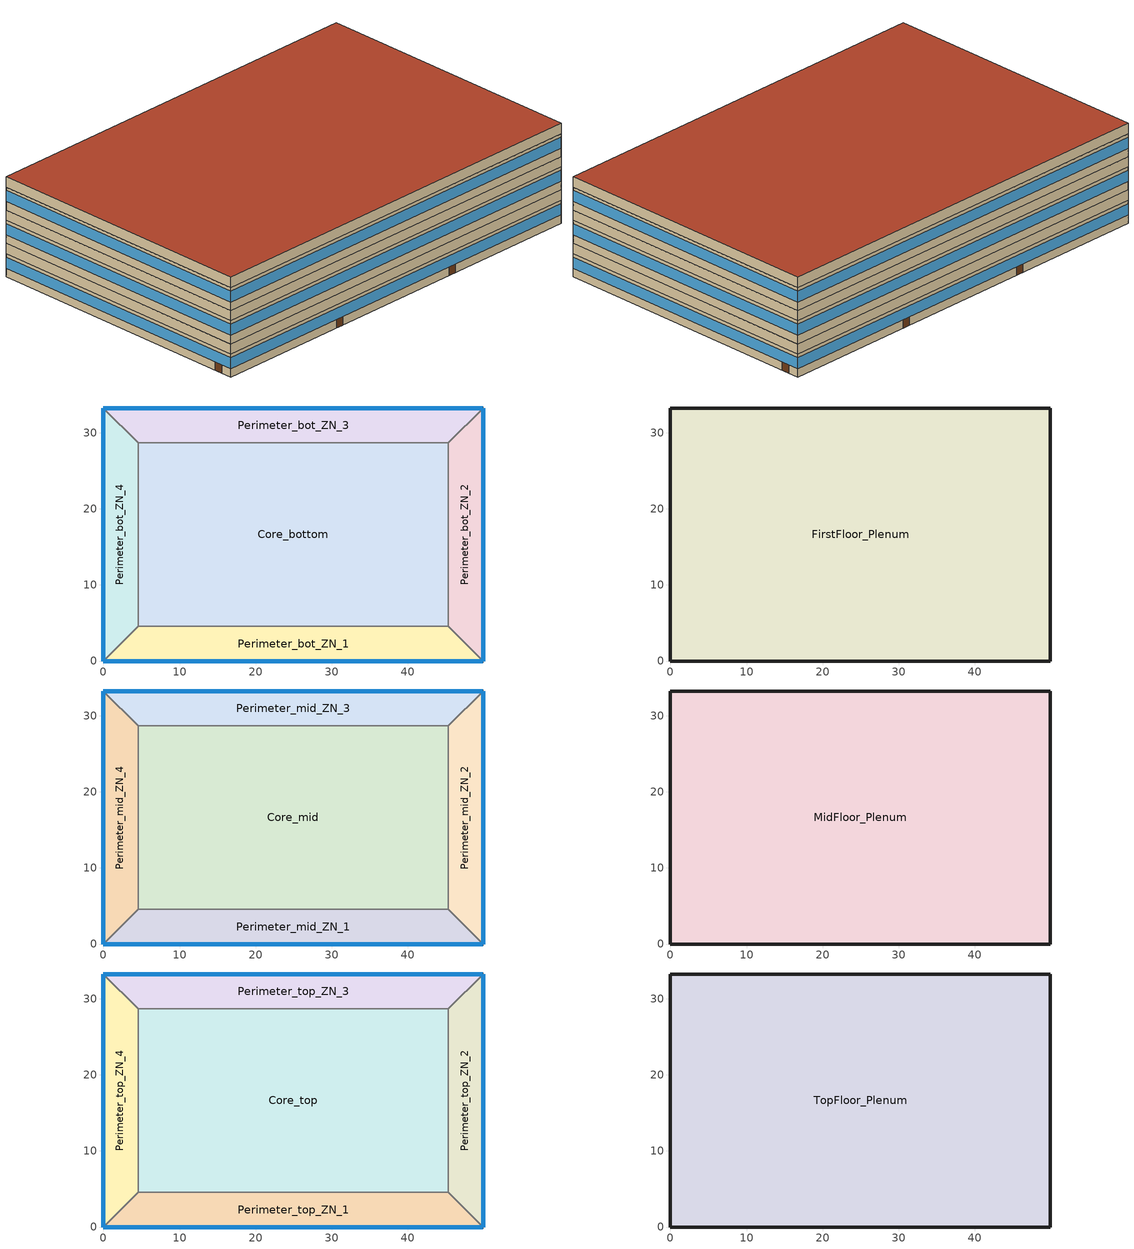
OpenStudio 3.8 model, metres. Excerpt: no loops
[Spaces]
Core_bottom
 floor ground (Foundation F 1.26W/m*K Perim 0.0m Area 983.54m2): 45.34,28.7 45.34,4.57 4.57,4.57 4.57,28.7 z0
 wall to Perimeter_bot_ZN_1: 4.57,4.57 45.34,4.57 z0:2.74
 wall to Perimeter_bot_ZN_2: 45.34,4.57 45.34,28.7 z0:2.74
 wall to Perimeter_bot_ZN_4: 4.57,28.7 4.57,4.57 z0:2.74
 wall to Perimeter_bot_ZN_3: 45.34,28.7 4.57,28.7 z0:2.74
Perimeter_bot_ZN_2
 floor ground (Foundation F 1.26W/m*K Perim 33.27m Area 131.26m2): 49.91,33.27 49.91,0 45.34,4.57 45.34,28.7 z0
 wall outside: 49.91,0 49.91,33.27 z0:2.74
 wall to Perimeter_bot_ZN_1: 45.34,4.57 49.91,0 z0:2.74
 wall to Perimeter_bot_ZN_3: 49.91,33.27 45.34,28.7 z0:2.74
 window: 49.91,0 49.91,33.27 z1.02:2.33
 door: 49.91,30.99 49.91,31.9 z0:2.13
Perimeter_bot_ZN_3
 floor ground (Foundation F 1.26W/m*K Perim 49.91m Area 207.34m2): 49.91,33.27 45.34,28.7 4.57,28.7 0,33.27 z0
 wall outside: 49.91,33.27 0,33.27 z0:2.74
 wall to Perimeter_bot_ZN_4: 0,33.27 4.57,28.7 z0:2.74
 window: 49.91,33.27 0,33.27 z1.02:2.33
 door: 33.94,33.27 33.03,33.27 / 16.84,33.27 15.93,33.27 z0:2.13
Perimeter_bot_ZN_1
 floor ground (Foundation F 1.26W/m*K Perim 49.91m Area 207.34m2): 45.34,4.57 49.91,0 0,0 4.57,4.57 z0
 wall outside: 0,0 49.91,0 z0:2.74
 wall to Perimeter_bot_ZN_4: 4.57,4.57 0,0 z0:2.74
 window: 0,0 49.91,0 z1.02:2.33
 door: 15.98,0 16.9,0 / 33.01,0 33.93,0 z0:2.13
Perimeter_bot_ZN_4
 floor ground (Foundation F 1.26W/m*K Perim 33.27m Area 131.25m2): 0,33.27 4.57,28.7 4.57,4.57 0,0 z0
 wall outside: 0,33.27 0,0 z0:2.74
 window: 0,33.27 0,0 z1.02:2.33
 door: 0,2.28 0,1.37 z0:2.13
FirstFloor_Plenum
 floor to Perimeter_bot_ZN_3: 49.91,33.27 45.34,28.7 4.57,28.7 0,33.27 z2.74
 floor to Perimeter_bot_ZN_1: 45.34,4.57 49.91,0 0,0 4.57,4.57 z2.74
 floor to Core_bottom: 45.34,28.7 45.34,4.57 4.57,4.57 4.57,28.7 z2.74
 floor to Perimeter_bot_ZN_4: 0,33.27 4.57,28.7 4.57,4.57 0,0 z2.74
 floor to Perimeter_bot_ZN_2: 49.91,33.27 49.91,0 45.34,4.57 45.34,28.7 z2.74
 wall outside: 0,33.27 0,0 49.91,0 49.91,33.27 0,33.27 z2.74:3.96
Perimeter_mid_ZN_4
 floor to FirstFloor_Plenum: 0,33.27 4.57,28.7 4.57,4.57 0,0 z3.96
 wall outside: 0,33.27 0,0 z3.96:6.71
 wall to Perimeter_mid_ZN_3: 4.57,28.7 0,33.27 z3.96:6.71
 wall to Core_mid: 4.57,4.57 4.57,28.7 z3.96:6.71
 wall to Perimeter_mid_ZN_1: 0,0 4.57,4.57 z3.96:6.71
 window: 0,33.27 0,0 z4.98:6.29
Perimeter_mid_ZN_1
 floor to FirstFloor_Plenum: 45.34,4.57 49.91,0 0,0 4.57,4.57 z3.96
 wall outside: 0,0 49.91,0 z3.96:6.71
 wall to Core_mid: 45.34,4.57 4.57,4.57 z3.96:6.71
 wall to Perimeter_mid_ZN_2: 49.91,0 45.34,4.57 z3.96:6.71
 window: 0,0 49.91,0 z4.98:6.29
Perimeter_mid_ZN_2
 floor to FirstFloor_Plenum: 49.91,33.27 49.91,0 45.34,4.57 45.34,28.7 z3.96
 wall outside: 49.91,0 49.91,33.27 z3.96:6.71
 wall to Perimeter_mid_ZN_3: 49.91,33.27 45.34,28.7 z3.96:6.71
 wall to Core_mid: 45.34,28.7 45.34,4.57 z3.96:6.71
 window: 49.91,0 49.91,33.27 z4.98:6.29
Core_mid
 floor to FirstFloor_Plenum: 45.34,28.7 45.34,4.57 4.57,4.57 4.57,28.7 z3.96
 wall to Perimeter_mid_ZN_3: 45.34,28.7 4.57,28.7 z3.96:6.71
Perimeter_mid_ZN_3
 floor to FirstFloor_Plenum: 49.91,33.27 45.34,28.7 4.57,28.7 0,33.27 z3.96
 wall outside: 49.91,33.27 0,33.27 z3.96:6.71
 window: 49.91,33.27 0,33.27 z4.98:6.29
MidFloor_Plenum
 floor to Perimeter_mid_ZN_3: 49.91,33.27 45.34,28.7 4.57,28.7 0,33.27 z6.71
 floor to Perimeter_mid_ZN_4: 0,33.27 4.57,28.7 4.57,4.57 0,0 z6.71
 floor to Core_mid: 45.34,28.7 45.34,4.57 4.57,4.57 4.57,28.7 z6.71
 floor to Perimeter_mid_ZN_2: 49.91,33.27 49.91,0 45.34,4.57 45.34,28.7 z6.71
 floor to Perimeter_mid_ZN_1: 45.34,4.57 49.91,0 0,0 4.57,4.57 z6.71
 wall outside: 0,33.27 0,0 49.91,0 49.91,33.27 0,33.27 z6.71:7.92
Perimeter_top_ZN_3
 floor to MidFloor_Plenum: 49.91,33.27 45.34,28.7 4.57,28.7 0,33.27 z7.92
 wall outside: 49.91,33.27 0,33.27 z7.92:10.67
 wall to Perimeter_top_ZN_4: 0,33.27 4.57,28.7 z7.92:10.67
 wall to Core_top: 4.57,28.7 45.34,28.7 z7.92:10.67
 wall to Perimeter_top_ZN_2: 45.34,28.7 49.91,33.27 z7.92:10.67
 window: 49.91,33.27 0,33.27 z8.95:10.25
Perimeter_top_ZN_4
 floor to MidFloor_Plenum: 0,33.27 4.57,28.7 4.57,4.57 0,0 z7.92
 wall outside: 0,33.27 0,0 z7.92:10.67
 wall to Perimeter_top_ZN_1: 0,0 4.57,4.57 z7.92:10.67
 wall to Core_top: 4.57,4.57 4.57,28.7 z7.92:10.67
 window: 0,33.27 0,0 z8.95:10.25
Core_top
 floor to MidFloor_Plenum: 45.34,28.7 45.34,4.57 4.57,4.57 4.57,28.7 z7.92
 wall to Perimeter_top_ZN_1: 4.57,4.57 45.34,4.57 z7.92:10.67
 wall to Perimeter_top_ZN_2: 45.34,4.57 45.34,28.7 z7.92:10.67
Perimeter_top_ZN_2
 floor to MidFloor_Plenum: 49.91,33.27 49.91,0 45.34,4.57 45.34,28.7 z7.92
 wall outside: 49.91,0 49.91,33.27 z7.92:10.67
 wall to Perimeter_top_ZN_1: 45.34,4.57 49.91,0 z7.92:10.67
 window: 49.91,0 49.91,33.27 z8.95:10.25
Perimeter_top_ZN_1
 floor to MidFloor_Plenum: 45.34,4.57 49.91,0 0,0 4.57,4.57 z7.92
 wall outside: 0,0 49.91,0 z7.92:10.67
 window: 0,0 49.91,0 z8.95:10.25
TopFloor_Plenum
 floor to Perimeter_top_ZN_4: 0,33.27 4.57,28.7 4.57,4.57 0,0 z10.67
 floor to Perimeter_top_ZN_2: 49.91,33.27 49.91,0 45.34,4.57 45.34,28.7 z10.67
 floor to Core_top: 45.34,28.7 45.34,4.57 4.57,4.57 4.57,28.7 z10.67
 floor to Perimeter_top_ZN_3: 49.91,33.27 45.34,28.7 4.57,28.7 0,33.27 z10.67
 floor to Perimeter_top_ZN_1: 45.34,4.57 49.91,0 0,0 4.57,4.57 z10.67
 wall outside: 0,33.27 0,0 49.91,0 49.91,33.27 0,33.27 z10.67:11.89
 roof outside: 49.91,0 49.91,33.27 0,33.27 0,0 z11.89
[Site]
Tampa-MacDill AFB_FL_USA: Latitude {deg}=27.85; Longitude {deg}=-82.52; Time Zone {hr}=-5; Elevation {m}=8; Terrain=City
[Building]
-MediumOffice-ASHRAE 169-2013-2A created: 2025-08-06 14:09:31 -0700: North Axis {deg}=0; Default Construction Set=90.1-2016 - MedOffice - ASHRAE 169-2013-2A; Standards Number of Stories=3; Standards Number of Above Ground Stories=3; Standards Building Type=MediumOffice
[ClimateZones]
Climate Zone Institution Name 1=ASHRAE; Climate Zone Document Name 1=ANSI/ASHRAE Standard 169; Climate Zone Document Year 1=2006; Climate Zone Value 1=2A
[SizingPeriod:DesignDay] Barometric Pressure {Pa}=101229; Rain Indicator=No; Snow Indicator=No; Day of Month=21; Daylight Saving Time Indicator=No; Humidity Condition Type=Wetbulb; Dry-Bulb Temperature Range Modifier Type=DefaultMultipliers
Name | Maximum Dry-Bulb Temperature {C} | Daily Dry-Bulb Temperature Range {deltaC} | Wind Speed {m/s} | Wind Direction {deg} | Month | Day Type | Wetbulb or DewPoint at Maximum Dry-Bulb {C} | Solar Model Indicator | ASHRAE Clear Sky Optical Depth for Beam Irradiance | ASHRAE Clear Sky Optical Depth for Diffuse Irradiance | Sky Clearness
Tampa-MacDill.AFB_FL_USA Ann Clg .4% Condns DB=>MWB | 33.9 | 7.9 | 3.1 | 270 | 8 | SummerDesignDay | 25.1 | ASHRAETau | 0.491 | 2.016
Tampa-MacDill.AFB_FL_USA Ann Clg .4% Condns WB=>MDB | 30.6 | 7.9 | 3.1 | 270 | 8 | SummerDesignDay | 27.2 | ASHRAETau | 0.491 | 2.016
Tampa-MacDill.AFB_FL_USA Ann Htg 99.6% Condns DB | 4.6 | 0 | 2.5 | 10 | 1 | WinterDesignDay | 4.6 | ASHRAEClearSky |  |  | 0
[Site:WaterMainsTemperature]
Calculation Method=Correlation; Annual Average Outdoor Air Temperature {C}=21.85; Maximum Difference In Monthly Average Outdoor Air Temperatures {deltaC}=14.3
[Site:GroundTemperature:Shallow]
18.2, 16, 15.4, 15.9, 18.9, 22.2, 25.4, 27.7, 28.4, 27.3, 24.7, 21.4
[Site:GroundTemperature:Deep]
21.5, 19.9, 18.9, 18.6, 19.1, 20.5, 22.1, 23.8, 24.9, 25.1, 24.5, 23.2
[Site:GroundTemperature:FCfactorMethod]
January Ground Temperature {C}=24.2; February Ground Temperature {C}=18.9; March Ground Temperature {C}=15.7; April Ground Temperature {C}=13.6; May Ground Temperature {C}=15.5; June Ground Temperature {C}=17.1; July Ground Temperature {C}=21.2; August Ground Temperature {C}=26.9; September Ground Temperature {C}=27.6; October Ground Temperature {C}=27.9; November Ground Temperature {C}=27.4; December Ground Temperature {C}=26.2
[Material:NoMass] Thermal Absorptance=0.9; Solar Absorptance=0.7
Name | Roughness | Thermal Resistance {m2-K/W} | Visible Absorptance
CP02 CARPET PAD | VeryRough | 0.21648 | 0.8
Typical Insulation R-6.78 | Smooth | 1.19347 | 0.7
Typical Carpet Pad | Smooth | 0.21648 | 0.8
Typical Insulation R-9.73 | Smooth | 1.71283 | 0.7
Typical Insulation R-24.52 | Smooth | 4.31889 | 0.7
Typical Insulation R-1.85 | Smooth | 0.326262 | 0.7
Typical Insulation R-2.38 | Smooth | 0.418404 | 0.7
[Material]
Name | Roughness | Thickness {m} | Conductivity {W/m-K} | Density {kg/m3} | Specific Heat {J/kg-K} | Thermal Absorptance | Solar Absorptance | Visible Absorptance
100mm Normalweight concrete floor | MediumSmooth | 0.1016 | 2.31 | 2322 | 832
G01 13mm gypsum board | Smooth | 0.0127 | 0.16 | 800 | 1090 | 0.9 | 0.7 | 0.5
4 in. Normalweight Concrete Floor | MediumRough | 0.1016 | 2.31 | 2322 | 832 | 0.9 | 0.7 | 0.7
25mm Stucco | Smooth | 0.0254 | 0.72 | 1856 | 840 | 0.9 | 0.7 | 0.7
5/8 in. Gypsum Board | MediumSmooth | 0.0159 | 0.16 | 800 | 1090 | 0.9 | 0.7 | 0.7
Roof Membrane - Highly Reflective | VeryRough | 0.0095 | 0.16 | 1121.29 | 1460 | 0.75 | 0.45 | 0.7
Metal Roof Surface; F08 Metal surface | Smooth | 0.0008 | 45.28 | 7824 | 500 | 0.9 | 0.7 | 0.7
8 in. Normalweight Concrete Floor | MediumRough | 0.2032 | 2.31 | 2322 | 832 | 0.9 | 0.7 | 0.7
8 in. Concrete Block Basement Wall | MediumRough | 0.2032 | 1.326 | 1842 | 912 | 0.9 | 0.7 | 0.7
G05 25mm wood | MediumSmooth | 0.0254 | 0.15 | 608 | 1630 | 0.9 | 0.5 | 0.5
Acoustic Tile - 1/2 in. | MediumSmooth | 0.0127 | 0.0576335 | 288.332 | 795.492 |  | 0 | 0
Std Wood 6inch | MediumSmooth | 0.15 | 0.12 | 540 | 1210 | 0.9 | 0.7 | 0.7
[Construction:FfactorGroundFloor] F-Factor {W/m-K}=1.26344
Name | Area {m2} | PerimeterExposed {m}
Foundation F 1.26W/m*K Perim 33.27m Area 131.25m2 | 131.254 | 33.2738
Foundation F 1.26W/m*K Perim 49.91m Area 207.34m2 | 207.338 | 49.911
Foundation F 1.26W/m*K Perim 33.27m Area 131.26m2 | 131.262 | 33.2738
Foundation F 1.26W/m*K Perim 0.0m Area 983.54m2 | 983.537 | 0
[DefaultConstructionSet]
Name | Default Exterior Surface Constructions | Default Interior Surface Constructions | Default Ground Contact Surface Constructions | Default Exterior SubSurface Constructions | Default Interior SubSurface Constructions | Interior Partition Construction
90.1-2016 - MedOffice - ASHRAE 169-2013-2A | Default Surface Constructions 1 | Default Surface Constructions 2 | Default Surface Constructions 3 | Default Sub Surface Constructions 1 | Default Sub Surface Constructions 2 | Typical Interior Partition
90.1-2016 - MedOffice - Plenum - ASHRAE 169-2013-2A | Default Surface Constructions 4 | Default Surface Constructions 5 | Default Surface Constructions 6 | Default Sub Surface Constructions 3 | Default Sub Surface Constructions 4
[DefaultSurfaceConstructions]
Name | Floor Construction | Wall Construction | Roof Ceiling Construction
Default Surface Constructions 1 | Typical Insulated Exterior Mass Floor R-9.35 | Typical Insulated Steel Framed Exterior Wall R-11.9 | Typical IEAD Roof - Highly Reflective R-25.64
Default Surface Constructions 2 | Typical Interior Floor | Typical Interior Wall | Typical Interior Ceiling
Default Surface Constructions 3 | Typical Insulated Carpeted 8in Slab Floor | Typical Insulated Basement Mass Wall
Default Surface Constructions 4; Default Surface Constructions 6
Default Surface Constructions 5 | Plenum Acoustical Tile
[Construction]
Typical Insulated Exterior Mass Floor R-9.35: Typical Insulation R-6.78, 4 in. Normalweight Concrete Floor, Typical Carpet Pad
Typical Insulated Steel Framed Exterior Wall R-11.9: 25mm Stucco, 5/8 in. Gypsum Board, Typical Insulation R-9.73, 5/8 in. Gypsum Board
Typical IEAD Roof - Highly Reflective R-25.64: Roof Membrane - Highly Reflective, Typical Insulation R-24.52, Metal Roof Surface
Typical Interior Floor: 100mm Normalweight concrete floor, CP02 CARPET PAD
Typical Interior Wall: G01 13mm gypsum board, G01 13mm gypsum board
Typical Interior Ceiling: CP02 CARPET PAD, 100mm Normalweight concrete floor
Typical Insulated Carpeted 8in Slab Floor: 8 in. Normalweight Concrete Floor, Typical Carpet Pad
Typical Insulated Basement Mass Wall: 8 in. Concrete Block Basement Wall
U 0.54 SHGC 0.25 Simple Glazing: U 0.54 SHGC 0.25 Simple Glazing
U 0.65 SHGC 0.25 Simple Glazing: U 0.65 SHGC 0.25 Simple Glazing
Typical Insulated Metal Door R-2.7: F08 Metal surface, Typical Insulation R-1.85
U 0.83 SHGC 0.25 Simple Glazing: U 0.83 SHGC 0.25 Simple Glazing
Typical Overhead Door R-3.23: Typical Insulation R-2.38
U 0.65 SHGC 0.35 Simple Glazing: U 0.65 SHGC 0.35 Simple Glazing
Typical Interior Window: Clear 3mm
Typical Interior Door; Typical Interior Partition: G05 25mm wood
Plenum Acoustical Tile: Acoustic Tile - 1/2 in.
InteriorFurnishings: Std Wood 6inch
[DefaultSubSurfaceConstructions]
Name | Fixed Window Construction | Operable Window Construction | Door Construction | Glass Door Construction | Overhead Door Construction | Skylight Construction | Tubular Daylight Dome Construction | Tubular Daylight Diffuser Construction
Default Sub Surface Constructions 1 | U 0.54 SHGC 0.25 Simple Glazing | U 0.65 SHGC 0.25 Simple Glazing | Typical Insulated Metal Door R-2.7 | U 0.83 SHGC 0.25 Simple Glazing | Typical Overhead Door R-3.23 | U 0.65 SHGC 0.35 Simple Glazing | Typical Interior Window | Typical Interior Window
Default Sub Surface Constructions 2 | Typical Interior Window | Typical Interior Window | Typical Interior Door
Default Sub Surface Constructions 3; Default Sub Surface Constructions 4
[WindowMaterial:SimpleGlazingSystem] Visible Transmittance=0.81
Name | U-Factor {W/m2-K} | Solar Heat Gain Coefficient
U 0.54 SHGC 0.25 Simple Glazing | 3.06626 | 0.25
U 0.65 SHGC 0.25 Simple Glazing | 3.69087 | 0.25
U 0.83 SHGC 0.25 Simple Glazing | 4.71296 | 0.25
U 0.65 SHGC 0.35 Simple Glazing | 3.69087 | 0.35
[WindowMaterial:Glazing]
Clear 3mm: Optical Data Type=SpectralAverage; Thickness {m}=0.003; Solar Transmittance at Normal Incidence=0.837; Front Side Solar Reflectance at Normal Incidence=0.075; Back Side Solar Reflectance at Normal Incidence=0.075; Visible Transmittance at Normal Incidence=0.898; Front Side Visible Reflectance at Normal Incidence=0.081; Back Side Visible Reflectance at Normal Incidence=0.081; Infrared Transmittance at Normal Incidence=0; Front Side Infrared Hemispherical Emissivity=0.84; Back Side Infrared Hemispherical Emissivity=0.84; Conductivity {W/m-K}=0.9; Dirt Correction Factor for Solar and Visible Transmittance=1; Solar Diffusing=No
[Space]
Name | Space Type | Building Story | Thermal Zone | Part of Total Floor Area
Perimeter_mid_ZN_4 | Office WholeBuilding - Md Office | Building Story 2 | Perimeter_mid_ZN_4 ZN | Yes
Core_bottom | Office WholeBuilding - Md Office | Building Story 1 | Core_bottom ZN | Yes
FirstFloor_Plenum | Plenum | Building Story 1 | FirstFloor_Plenum ZN | No
TopFloor_Plenum | Plenum | Building Story 3 | TopFloor_Plenum ZN | No
Perimeter_top_ZN_3 | Office WholeBuilding - Md Office | Building Story 3 | Perimeter_top_ZN_3 ZN | Yes
Perimeter_bot_ZN_2 | Office WholeBuilding - Md Office | Building Story 1 | Perimeter_bot_ZN_2 ZN | Yes
MidFloor_Plenum | Plenum | Building Story 2 | MidFloor_Plenum ZN | No
Perimeter_mid_ZN_1 | Office WholeBuilding - Md Office | Building Story 2 | Perimeter_mid_ZN_1 ZN | Yes
Perimeter_bot_ZN_1 | Office WholeBuilding - Md Office | Building Story 1 | Perimeter_bot_ZN_1 ZN | Yes
Perimeter_bot_ZN_3 | Office WholeBuilding - Md Office | Building Story 1 | Perimeter_bot_ZN_3 ZN | Yes
Perimeter_mid_ZN_2 | Office WholeBuilding - Md Office | Building Story 2 | Perimeter_mid_ZN_2 ZN | Yes
Perimeter_top_ZN_4 | Office WholeBuilding - Md Office | Building Story 3 | Perimeter_top_ZN_4 ZN | Yes
Perimeter_bot_ZN_4 | Office WholeBuilding - Md Office | Building Story 1 | Perimeter_bot_ZN_4 ZN | Yes
Core_top | Office WholeBuilding - Md Office | Building Story 3 | Core_top ZN | Yes
Perimeter_top_ZN_2 | Office WholeBuilding - Md Office | Building Story 3 | Perimeter_top_ZN_2 ZN | Yes
Perimeter_top_ZN_1 | Office WholeBuilding - Md Office | Building Story 3 | Perimeter_top_ZN_1 ZN | Yes
Core_mid | Office WholeBuilding - Md Office | Building Story 2 | Core_mid ZN | Yes
Perimeter_mid_ZN_3 | Office WholeBuilding - Md Office | Building Story 2 | Perimeter_mid_ZN_3 ZN | Yes
[BuildingStory]
Name | Nominal Z Coordinate {m}
Building Story 1 | 0
Building Story 2 | 3.9624
Building Story 3 | 7.9248
[SpaceType]
Name | Default Schedule Set | Design Specification Outdoor Air Object | Standards Building Type | Standards Space Type | Default Construction Set
Office WholeBuilding - Md Office | Office WholeBuilding - Md Office Schedule Set | Office WholeBuilding - Md Office Ventilation | Office | WholeBuilding - Md Office
Plenum | Plenum Schedule Set |  |  | Plenum | 90.1-2016 - MedOffice - Plenum - ASHRAE 169-2013-2A
[People:Definition]
Office WholeBuilding - Md Office People Definition: Number of People Calculation Method=People/Area; People per Space Floor Area {person/m2}=0.0538196; Fraction Radiant=0.3
[People]
Office WholeBuilding - Md Office People: People Definition=Office WholeBuilding - Md Office People Definition; Space or SpaceType=Office WholeBuilding - Md Office; Work Efficiency Schedule=Work Efficiency Schedule; Clothing Insulation Schedule=Clothing Schedule; Air Velocity Schedule=Air Velocity Schedule; Multiplier=1
[Lights:Definition]
Office WholeBuilding - Md Office Lights Definition: Design Level Calculation Method=Watts/Area; Watts per Space Floor Area {W/m2}=8.50349; Fraction Radiant=0.7; Fraction Visible=0.2; Return Air Fraction=0
[ElectricEquipment:Definition] Fraction Radiant=0.5
Name | Design Level Calculation Method | Watts per Space Floor Area {W/m2} | Fraction Latent | Fraction Lost | Design Level {W}
Office WholeBuilding - Md Office Elec Equip Definition | Watts/Area | 8.07293 | 0 | 0
Elevator Lift Motor | EquipmentLevel |  |  |  | 16055
Elevator Fan | EquipmentLevel |  |  |  | 30.9576
Elevator Lights | EquipmentLevel |  |  |  | 32.3486
[ElectricEquipment]
Name | Electric Equipment Definition | Space or SpaceType | Schedule | Multiplier
Office WholeBuilding - Md Office Elec Equip | Office WholeBuilding - Md Office Elec Equip Definition | Office WholeBuilding - Md Office
2 Elevator Lift Motors | Elevator Lift Motor | Core_bottom | OfficeMedium BLDG_ELEVATORS | 2
2 Elevator Fans | Elevator Fan | Core_bottom | OfficeMedium ELEV_LIGHT_FAN_SCH_ADD_DF | 2
2 Elevator Lights | Elevator Lights | Core_bottom | OfficeMedium ELEV_LIGHT_FAN_SCH_ADD_DF | 2
[DesignSpecification:OutdoorAir]
Office WholeBuilding - Md Office Ventilation: Outdoor Air Method=Sum; Outdoor Air Flow per Floor Area {m3/s-m2}=0.0004318
[DefaultScheduleSet]
Name | Number of People Schedule | People Activity Level Schedule | Lighting Schedule | Electric Equipment Schedule
Office WholeBuilding - Md Office Schedule Set | OfficeMedium BLDG_OCC_SCH | OfficeMedium ACTIVITY_SCH | OfficeMedium BLDG_LIGHT_SCH_2013 | OfficeMedium BLDG_EQUIP_SCH_2013
Plenum Schedule Set
[ThermostatSetpoint:DualSetpoint]
Name | Heating Setpoint Temperature Schedule | Cooling Setpoint Temperature Schedule
Office WholeBuilding - Md Office Thermostat 1; Office WholeBuilding - Md Office Thermostat 2; Office WholeBuilding - Md Office Thermostat 3; Office WholeBuilding - Md Office Thermostat 4; Office WholeBuilding - Md Office Thermostat 5; Office WholeBuilding - Md Office Thermostat 6; Office WholeBuilding - Md Office Thermostat 7; Office WholeBuilding - Md Office Thermostat 8; Office WholeBuilding - Md Office Thermostat 9; Office WholeBuilding - Md Office Thermostat 10; Office WholeBuilding - Md Office Thermostat 11; Office WholeBuilding - Md Office Thermostat 12; Office WholeBuilding - Md Office Thermostat 13; Office WholeBuilding - Md Office Thermostat 14; Office WholeBuilding - Md Office Thermostat 15 | OfficeMedium HTGSETP_SCH_YES_OPTIMUM | OfficeMedium CLGSETP_SCH_YES_OPTIMUM
Plenum Thermostat 1; Plenum Thermostat 2; Plenum Thermostat 3
[SpaceInfiltration:DesignFlowRate]
Name | Space or SpaceType | Schedule | Design Flow Rate Calculation Method | Flow per Exterior Surface Area {m3/s-m2} | Constant Term Coefficient | Temperature Term Coefficient | Velocity Term Coefficient | Velocity Squared Term Coefficient | Design Flow Rate {m3/s}
Perimeter_top_ZN_2 HVAC On Infiltration | Perimeter_top_ZN_2 | Infiltration HVAC On Schedule | Flow/ExteriorArea | 0.000570329 | -0.0103 | -0.0007 | 0 | 0.0231
Perimeter_top_ZN_2 HVAC Off Infiltration | Perimeter_top_ZN_2 | Infiltration HVAC Off Schedule | Flow/ExteriorArea | 0.000570329 | 0 | 0.0164 | 0 | 0.0308
Perimeter_bot_ZN_4 HVAC On Infiltration | Perimeter_bot_ZN_4 | Infiltration HVAC On Schedule | Flow/ExteriorArea | 0.000570329 | -0.0103 | -0.0007 | 0 | 0.0231
Perimeter_bot_ZN_4 HVAC Off Infiltration | Perimeter_bot_ZN_4 | Infiltration HVAC Off Schedule | Flow/ExteriorArea | 0.000570329 | 0 | 0.0164 | 0 | 0.0308
Perimeter_top_ZN_4 HVAC On Infiltration | Perimeter_top_ZN_4 | Infiltration HVAC On Schedule | Flow/ExteriorArea | 0.000570329 | -0.0103 | -0.0007 | 0 | 0.0231
Perimeter_top_ZN_4 HVAC Off Infiltration | Perimeter_top_ZN_4 | Infiltration HVAC Off Schedule | Flow/ExteriorArea | 0.000570329 | 0 | 0.0164 | 0 | 0.0308
Perimeter_mid_ZN_3 HVAC On Infiltration | Perimeter_mid_ZN_3 | Infiltration HVAC On Schedule | Flow/ExteriorArea | 0.000570329 | -0.0103 | -0.0007 | 0 | 0.0231
Perimeter_mid_ZN_3 HVAC Off Infiltration | Perimeter_mid_ZN_3 | Infiltration HVAC Off Schedule | Flow/ExteriorArea | 0.000570329 | 0 | 0.0164 | 0 | 0.0308
Perimeter_mid_ZN_2 HVAC On Infiltration | Perimeter_mid_ZN_2 | Infiltration HVAC On Schedule | Flow/ExteriorArea | 0.000570329 | -0.0103 | -0.0007 | 0 | 0.0231
Perimeter_mid_ZN_2 HVAC Off Infiltration | Perimeter_mid_ZN_2 | Infiltration HVAC Off Schedule | Flow/ExteriorArea | 0.000570329 | 0 | 0.0164 | 0 | 0.0308
TopFloor_Plenum HVAC On Infiltration | TopFloor_Plenum | Infiltration HVAC On Schedule | Flow/ExteriorArea | 0.000570329 | -0.0103 | -0.0007 | 0 | 0.0231
TopFloor_Plenum HVAC Off Infiltration | TopFloor_Plenum | Infiltration HVAC Off Schedule | Flow/ExteriorArea | 0.000570329 | 0 | 0.0164 | 0 | 0.0308
Perimeter_bot_ZN_3 HVAC On Infiltration | Perimeter_bot_ZN_3 | Infiltration HVAC On Schedule | Flow/ExteriorArea | 0.000570329 | -0.0103 | -0.0007 | 0 | 0.0231
Perimeter_bot_ZN_3 HVAC Off Infiltration | Perimeter_bot_ZN_3 | Infiltration HVAC Off Schedule | Flow/ExteriorArea | 0.000570329 | 0 | 0.0164 | 0 | 0.0308
Perimeter_mid_ZN_4 HVAC On Infiltration | Perimeter_mid_ZN_4 | Infiltration HVAC On Schedule | Flow/ExteriorArea | 0.000570329 | -0.0103 | -0.0007 | 0 | 0.0231
Perimeter_mid_ZN_4 HVAC Off Infiltration | Perimeter_mid_ZN_4 | Infiltration HVAC Off Schedule | Flow/ExteriorArea | 0.000570329 | 0 | 0.0164 | 0 | 0.0308
Perimeter_bot_ZN_2 HVAC On Infiltration | Perimeter_bot_ZN_2 | Infiltration HVAC On Schedule | Flow/ExteriorArea | 0.000570329 | -0.0103 | -0.0007 | 0 | 0.0231
Perimeter_bot_ZN_2 HVAC Off Infiltration | Perimeter_bot_ZN_2 | Infiltration HVAC Off Schedule | Flow/ExteriorArea | 0.000570329 | 0 | 0.0164 | 0 | 0.0308
Perimeter_top_ZN_3 HVAC On Infiltration | Perimeter_top_ZN_3 | Infiltration HVAC On Schedule | Flow/ExteriorArea | 0.000570329 | -0.0103 | -0.0007 | 0 | 0.0231
Perimeter_top_ZN_3 HVAC Off Infiltration | Perimeter_top_ZN_3 | Infiltration HVAC Off Schedule | Flow/ExteriorArea | 0.000570329 | 0 | 0.0164 | 0 | 0.0308
Perimeter_top_ZN_1 HVAC On Infiltration | Perimeter_top_ZN_1 | Infiltration HVAC On Schedule | Flow/ExteriorArea | 0.000570329 | -0.0103 | -0.0007 | 0 | 0.0231
Perimeter_top_ZN_1 HVAC Off Infiltration | Perimeter_top_ZN_1 | Infiltration HVAC Off Schedule | Flow/ExteriorArea | 0.000570329 | 0 | 0.0164 | 0 | 0.0308
FirstFloor_Plenum HVAC On Infiltration | FirstFloor_Plenum | Infiltration HVAC On Schedule | Flow/ExteriorArea | 0.000570329 | -0.0103 | -0.0007 | 0 | 0.0231
FirstFloor_Plenum HVAC Off Infiltration | FirstFloor_Plenum | Infiltration HVAC Off Schedule | Flow/ExteriorArea | 0.000570329 | 0 | 0.0164 | 0 | 0.0308
Perimeter_bot_ZN_1 HVAC On Infiltration | Perimeter_bot_ZN_1 | Infiltration HVAC On Schedule | Flow/ExteriorArea | 0.000570329 | -0.0103 | -0.0007 | 0 | 0.0231
Perimeter_bot_ZN_1 HVAC Off Infiltration | Perimeter_bot_ZN_1 | Infiltration HVAC Off Schedule | Flow/ExteriorArea | 0.000570329 | 0 | 0.0164 | 0 | 0.0308
Perimeter_mid_ZN_1 HVAC On Infiltration | Perimeter_mid_ZN_1 | Infiltration HVAC On Schedule | Flow/ExteriorArea | 0.000570329 | -0.0103 | -0.0007 | 0 | 0.0231
Perimeter_mid_ZN_1 HVAC Off Infiltration | Perimeter_mid_ZN_1 | Infiltration HVAC Off Schedule | Flow/ExteriorArea | 0.000570329 | 0 | 0.0164 | 0 | 0.0308
MidFloor_Plenum HVAC On Infiltration | MidFloor_Plenum | Infiltration HVAC On Schedule | Flow/ExteriorArea | 0.000570329 | -0.0103 | -0.0007 | 0 | 0.0231
MidFloor_Plenum HVAC Off Infiltration | MidFloor_Plenum | Infiltration HVAC Off Schedule | Flow/ExteriorArea | 0.000570329 | 0 | 0.0164 | 0 | 0.0308
entry door Infiltration | Perimeter_bot_ZN_1 | OfficeMedium INFIL_Door_Opening_SCH | Flow/Space |  |  |  |  |  | 1.043
[ThermalZone] Use Ideal Air Loads=No
Name | Thermostat | Primary Daylighting Control | Fraction of Zone Controlled by Primary Daylighting Control | Secondary Daylighting Control | Fraction of Zone Controlled by Secondary Daylighting Control
Core_bottom ZN | Office WholeBuilding - Md Office Thermostat 1
Core_mid ZN | Office WholeBuilding - Md Office Thermostat 2
Core_top ZN | Office WholeBuilding - Md Office Thermostat 3
FirstFloor_Plenum ZN | Plenum Thermostat 1
MidFloor_Plenum ZN | Plenum Thermostat 2
Perimeter_bot_ZN_1 ZN | Office WholeBuilding - Md Office Thermostat 4 | Perimeter_bot_ZN_1 Daylt Sensor 1 | 0.363 | Perimeter_bot_ZN_1 Daylt Sensor 2 | 0.149
Perimeter_bot_ZN_2 ZN | Office WholeBuilding - Md Office Thermostat 5 | Perimeter_bot_ZN_2 Daylt Sensor 1 | 0.373 | Perimeter_bot_ZN_2 Daylt Sensor 2 | 0.144
Perimeter_bot_ZN_3 ZN | Office WholeBuilding - Md Office Thermostat 6 | Perimeter_bot_ZN_3 Daylt Sensor 1 | 0.363 | Perimeter_bot_ZN_3 Daylt Sensor 2 | 0.149
Perimeter_bot_ZN_4 ZN | Office WholeBuilding - Md Office Thermostat 7 | Perimeter_bot_ZN_4 Daylt Sensor 1 | 0.373 | Perimeter_bot_ZN_4 Daylt Sensor 2 | 0.144
Perimeter_mid_ZN_1 ZN | Office WholeBuilding - Md Office Thermostat 8 | Perimeter_mid_ZN_1 Daylt Sensor 1 | 0.363 | Perimeter_mid_ZN_1 Daylt Sensor 2 | 0.149
Perimeter_mid_ZN_2 ZN | Office WholeBuilding - Md Office Thermostat 9 | Perimeter_mid_ZN_2 Daylt Sensor 1 | 0.373 | Perimeter_mid_ZN_2 Daylt Sensor 2 | 0.144
Perimeter_mid_ZN_3 ZN | Office WholeBuilding - Md Office Thermostat 10 | Perimeter_mid_ZN_3 Daylt Sensor 1 | 0.363 | Perimeter_mid_ZN_3 Daylt Sensor 2 | 0.149
Perimeter_mid_ZN_4 ZN | Office WholeBuilding - Md Office Thermostat 11 | Perimeter_mid_ZN_4 Daylt Sensor 1 | 0.373 | Perimeter_mid_ZN_4 Daylt Sensor 2 | 0.144
Perimeter_top_ZN_1 ZN | Office WholeBuilding - Md Office Thermostat 12 | Perimeter_top_ZN_1 Daylt Sensor 1 | 0.363 | Perimeter_top_ZN_1 Daylt Sensor 2 | 0.149
Perimeter_top_ZN_2 ZN | Office WholeBuilding - Md Office Thermostat 13 | Perimeter_top_ZN_2 Daylt Sensor 1 | 0.373 | Perimeter_top_ZN_2 Daylt Sensor 2 | 0.144
Perimeter_top_ZN_3 ZN | Office WholeBuilding - Md Office Thermostat 14 | Perimeter_top_ZN_3 Daylt Sensor 1 | 0.363 | Perimeter_top_ZN_3 Daylt Sensor 2 | 0.149
Perimeter_top_ZN_4 ZN | Office WholeBuilding - Md Office Thermostat 15 | Perimeter_top_ZN_4 Daylt Sensor 1 | 0.373 | Perimeter_top_ZN_4 Daylt Sensor 2 | 0.144
TopFloor_Plenum ZN | Plenum Thermostat 3
[Sizing:Zone] Zone Cooling Design Supply Air Temperature Input Method=SupplyAirTemperature; Zone Cooling Design Supply Air Temperature {C}=14; Zone Cooling Design Supply Air Temperature Difference {deltaC}=11.11; Zone Heating Design Supply Air Temperature Input Method=SupplyAirTemperature; Zone Heating Design Supply Air Temperature {C}=40; Zone Heating Design Supply Air Temperature Difference {deltaC}=11.11; Zone Cooling Design Supply Air Humidity Ratio {kg-H2O/kg-air}=0.0085; Zone Heating Design Supply Air Humidity Ratio {kg-H2O/kg-air}=0.008; Cooling Design Air Flow Method=DesignDay; Heating Design Air Flow Method=DesignDay; Account for Dedicated Outdoor Air System=No; Dedicated Outdoor Air System Control Strategy=NeutralSupplyAir; Dedicated Outdoor Air Low Setpoint Temperature for Design {C}=autosize; Dedicated Outdoor Air High Setpoint Temperature for Design {C}=autosize; Zone Load Sizing Method=Sensible Load Only No Latent Load; Zone Latent Cooling Design Supply Air Humidity Ratio Input Method=HumidityRatioDifference; Zone Cooling Design Supply Air Humidity Ratio Difference {kgWater/kgDryAir}=0.005; Zone Latent Heating Design Supply Air Humidity Ratio Input Method=HumidityRatioDifference; Zone Humidification Design Supply Air Humidity Ratio Difference {kgWater/kgDryAir}=0.005
FirstFloor_Plenum ZN; MidFloor_Plenum ZN; TopFloor_Plenum ZN
[AvailabilityManager:NightCycle] Applicability Schedule=Always On Discrete; Control Type=CycleOnAny; Thermostat Tolerance {deltaC}=1; Cycling Run Time {s}=1800
Availability Manager Night Cycle 1; Availability Manager Night Cycle 2; Availability Manager Night Cycle 3
[AirLoopHVAC:ReturnPlenum]
Name | ThermalZone
Air Loop HVAC Return Plenum 1 | FirstFloor_Plenum ZN
Air Loop HVAC Return Plenum 2 | MidFloor_Plenum ZN
Air Loop HVAC Return Plenum 3 | TopFloor_Plenum ZN
[EnergyManagementSystem:Sensor]
Name | Output Variable or Output Meter | Output Variable or Output Meter Index Key
Facility_Int_LTG | InteriorLights:Electricity
ems_Core_bottom_LSr | Space Lights Electricity Rate | Core_bottom
ems_Core_mid_LSr | Space Lights Electricity Rate | Core_mid
ems_Core_top_LSr | Space Lights Electricity Rate | Core_top
ems_Perimeter_bot_ZN_1_LSr | Space Lights Electricity Rate | Perimeter_bot_ZN_1
ems_Perimeter_bot_ZN_2_LSr | Space Lights Electricity Rate | Perimeter_bot_ZN_2
ems_Perimeter_bot_ZN_3_LSr | Space Lights Electricity Rate | Perimeter_bot_ZN_3
ems_Perimeter_bot_ZN_4_LSr | Space Lights Electricity Rate | Perimeter_bot_ZN_4
ems_Perimeter_mid_ZN_1_LSr | Space Lights Electricity Rate | Perimeter_mid_ZN_1
ems_Perimeter_mid_ZN_2_LSr | Space Lights Electricity Rate | Perimeter_mid_ZN_2
ems_Perimeter_mid_ZN_3_LSr | Space Lights Electricity Rate | Perimeter_mid_ZN_3
ems_Perimeter_mid_ZN_4_LSr | Space Lights Electricity Rate | Perimeter_mid_ZN_4
ems_Perimeter_top_ZN_1_LSr | Space Lights Electricity Rate | Perimeter_top_ZN_1
ems_Perimeter_top_ZN_2_LSr | Space Lights Electricity Rate | Perimeter_top_ZN_2
ems_Perimeter_top_ZN_3_LSr | Space Lights Electricity Rate | Perimeter_top_ZN_3
ems_Perimeter_top_ZN_4_LSr | Space Lights Electricity Rate | Perimeter_top_ZN_4
[InternalMass:Definition]
Internal Mass Definition 1: Construction=InteriorFurnishings; Design Level Calculation Method=SurfaceArea/Area; Surface Area per Space Floor Area=2
[InternalMass] Internal Mass Definition=Internal Mass Definition 1; Multiplier=1
Name | Space or SpaceType
Core_mid Mass | Core_mid
Perimeter_top_ZN_2 Mass | Perimeter_top_ZN_2
Perimeter_bot_ZN_4 Mass | Perimeter_bot_ZN_4
Perimeter_top_ZN_4 Mass | Perimeter_top_ZN_4
Perimeter_mid_ZN_3 Mass | Perimeter_mid_ZN_3
Core_top Mass | Core_top
Perimeter_mid_ZN_2 Mass | Perimeter_mid_ZN_2
TopFloor_Plenum Mass | TopFloor_Plenum
Perimeter_bot_ZN_3 Mass | Perimeter_bot_ZN_3
Perimeter_mid_ZN_4 Mass | Perimeter_mid_ZN_4
Perimeter_bot_ZN_2 Mass | Perimeter_bot_ZN_2
Perimeter_top_ZN_3 Mass | Perimeter_top_ZN_3
Perimeter_top_ZN_1 Mass | Perimeter_top_ZN_1
FirstFloor_Plenum Mass | FirstFloor_Plenum
Core_bottom Mass | Core_bottom
Perimeter_bot_ZN_1 Mass | Perimeter_bot_ZN_1
Perimeter_mid_ZN_1 Mass | Perimeter_mid_ZN_1
MidFloor_Plenum Mass | MidFloor_Plenum
[Exterior:Lights:Definition]
Name | Design Level {W}
Occ Sensing Exterior Lights Def | 4717.264
NonDimming Exterior Lights Def | 519.2
[Exterior:Lights] Control Option=AstronomicalClock
Name | Exterior Lights Definition | Schedule
Occ Sensing Exterior Lights Def | Occ Sensing Exterior Lights Def | OfficeMedium Exterior_lighting_schedule_b_2016
NonDimming Exterior Lights Def | NonDimming Exterior Lights Def | OfficeMedium Exterior_lighting_schedule_a
[Lights] Lights Definition=Office WholeBuilding - Md Office Lights Definition; Fraction Replaceable=1
Name | Space or SpaceType
Core_bottom-Office WholeBuilding - Md Office Lights | Core_bottom
Core_mid-Office WholeBuilding - Md Office Lights | Core_mid
Core_top-Office WholeBuilding - Md Office Lights | Core_top
Perimeter_bot_ZN_1-Office WholeBuilding - Md Office Lights | Perimeter_bot_ZN_1
Perimeter_bot_ZN_2-Office WholeBuilding - Md Office Lights | Perimeter_bot_ZN_2
Perimeter_bot_ZN_3-Office WholeBuilding - Md Office Lights | Perimeter_bot_ZN_3
Perimeter_bot_ZN_4-Office WholeBuilding - Md Office Lights | Perimeter_bot_ZN_4
Perimeter_mid_ZN_1-Office WholeBuilding - Md Office Lights | Perimeter_mid_ZN_1
Perimeter_mid_ZN_2-Office WholeBuilding - Md Office Lights | Perimeter_mid_ZN_2
Perimeter_mid_ZN_3-Office WholeBuilding - Md Office Lights | Perimeter_mid_ZN_3
Perimeter_mid_ZN_4-Office WholeBuilding - Md Office Lights | Perimeter_mid_ZN_4
Perimeter_top_ZN_1-Office WholeBuilding - Md Office Lights | Perimeter_top_ZN_1
Perimeter_top_ZN_2-Office WholeBuilding - Md Office Lights | Perimeter_top_ZN_2
Perimeter_top_ZN_3-Office WholeBuilding - Md Office Lights | Perimeter_top_ZN_3
Perimeter_top_ZN_4-Office WholeBuilding - Md Office Lights | Perimeter_top_ZN_4
[Daylighting:Control] Illuminance Setpoint {lux}=377; Lighting Control Type=Stepped; Minimum Input Power Fraction for Continuous Dimming Control=0.3; Minimum Light Output Fraction for Continuous Dimming Control=0.2; Number of Stepped Control Steps=3; Probability Lighting will be Reset When Needed in Manual Stepped Control=1; Maximum Allowable Discomfort Glare Index=22
Name | Space | Position X-Coordinate {m} | Position Y-Coordinate {m} | Position Z-Coordinate {m}
Perimeter_bot_ZN_1 Daylt Sensor 1 | Perimeter_bot_ZN_1 | 24.955 | 1.537338 | 0.762
Perimeter_bot_ZN_1 Daylt Sensor 2 | Perimeter_bot_ZN_1 | 24.955 | 3.097969 | 0.762
Perimeter_bot_ZN_2 Daylt Sensor 1 | Perimeter_bot_ZN_2 | 48.3737 | 16.63685 | 0.762
Perimeter_bot_ZN_2 Daylt Sensor 2 | Perimeter_bot_ZN_2 | 46.813 | 16.63685 | 0.762
Perimeter_bot_ZN_3 Daylt Sensor 1 | Perimeter_bot_ZN_3 | 24.955 | 31.7365 | 0.762
Perimeter_bot_ZN_3 Daylt Sensor 2 | Perimeter_bot_ZN_3 | 24.955 | 30.1758 | 0.762
Perimeter_bot_ZN_4 Daylt Sensor 1 | Perimeter_bot_ZN_4 | 1.537338 | 16.63685 | 0.762
Perimeter_bot_ZN_4 Daylt Sensor 2 | Perimeter_bot_ZN_4 | 3.097969 | 16.63685 | 0.762
Perimeter_mid_ZN_1 Daylt Sensor 1 | Perimeter_mid_ZN_1 | 24.955 | 1.537338 | 4.7244
Perimeter_mid_ZN_1 Daylt Sensor 2 | Perimeter_mid_ZN_1 | 24.955 | 3.097969 | 4.7244
Perimeter_mid_ZN_2 Daylt Sensor 1 | Perimeter_mid_ZN_2 | 48.3737 | 16.63685 | 4.7244
Perimeter_mid_ZN_2 Daylt Sensor 2 | Perimeter_mid_ZN_2 | 46.813 | 16.63685 | 4.7244
Perimeter_mid_ZN_3 Daylt Sensor 1 | Perimeter_mid_ZN_3 | 24.955 | 31.7365 | 4.7244
Perimeter_mid_ZN_3 Daylt Sensor 2 | Perimeter_mid_ZN_3 | 24.955 | 30.1758 | 4.7244
Perimeter_mid_ZN_4 Daylt Sensor 1 | Perimeter_mid_ZN_4 | 1.537338 | 16.63685 | 4.7244
Perimeter_mid_ZN_4 Daylt Sensor 2 | Perimeter_mid_ZN_4 | 3.097969 | 16.63685 | 4.7244
Perimeter_top_ZN_1 Daylt Sensor 1 | Perimeter_top_ZN_1 | 24.955 | 1.537338 | 8.6868
Perimeter_top_ZN_1 Daylt Sensor 2 | Perimeter_top_ZN_1 | 24.955 | 3.097969 | 8.6868
Perimeter_top_ZN_2 Daylt Sensor 1 | Perimeter_top_ZN_2 | 48.3737 | 16.63685 | 8.6868
Perimeter_top_ZN_2 Daylt Sensor 2 | Perimeter_top_ZN_2 | 46.813 | 16.63685 | 8.6868
Perimeter_top_ZN_3 Daylt Sensor 1 | Perimeter_top_ZN_3 | 24.955 | 31.7365 | 8.6868
Perimeter_top_ZN_3 Daylt Sensor 2 | Perimeter_top_ZN_3 | 24.955 | 30.1758 | 8.6868
Perimeter_top_ZN_4 Daylt Sensor 1 | Perimeter_top_ZN_4 | 1.537338 | 16.63685 | 8.6868
Perimeter_top_ZN_4 Daylt Sensor 2 | Perimeter_top_ZN_4 | 3.097969 | 16.63685 | 8.6868
[Schedule:Ruleset]
Name | Default Day Schedule | Summer Design Day Schedule | Winter Design Day Schedule
Clothing Schedule | Clothing Schedule Default Winter Clothes
Air Velocity Schedule | Air Velocity Schedule Default
Work Efficiency Schedule | Work Efficiency Schedule Default
OfficeMedium BLDG_OCC_SCH | OfficeMedium BLDG_OCC_SCH Default | OfficeMedium BLDG_OCC_SCH Summer Design Day | OfficeMedium BLDG_OCC_SCH Winter Design Day
OfficeMedium ACTIVITY_SCH | OfficeMedium ACTIVITY_SCH Default | OfficeMedium ACTIVITY_SCH Summer Design Day | OfficeMedium ACTIVITY_SCH Winter Design Day
OfficeMedium BLDG_LIGHT_SCH_2013 | Schedule Day 5 | OfficeMedium BLDG_LIGHT_SCH_2013 Summer Design Day | OfficeMedium BLDG_LIGHT_SCH_2013 Winter Design Day
OfficeMedium BLDG_EQUIP_SCH_2013 | Schedule Day 8 | OfficeMedium BLDG_EQUIP_SCH_2013 Summer Design Day | OfficeMedium BLDG_EQUIP_SCH_2013 Winter Design Day
OfficeMedium HTGSETP_SCH_YES_OPTIMUM | OfficeMedium HTGSETP_SCH_YES_OPTIMUM Default | OfficeMedium HTGSETP_SCH_YES_OPTIMUM Summer Design Day | OfficeMedium HTGSETP_SCH_YES_OPTIMUM Winter Design Day
OfficeMedium CLGSETP_SCH_YES_OPTIMUM | OfficeMedium CLGSETP_SCH_YES_OPTIMUM Default | OfficeMedium CLGSETP_SCH_YES_OPTIMUM Summer Design Day | OfficeMedium CLGSETP_SCH_YES_OPTIMUM Winter Design Day
OfficeMedium BLDG_ELEVATORS | Schedule Day 19 | OfficeMedium BLDG_ELEVATORS Summer Design Day | OfficeMedium BLDG_ELEVATORS Winter Design Day
OfficeMedium ELEV_LIGHT_FAN_SCH_ADD_DF | OfficeMedium ELEV_LIGHT_FAN_SCH_ADD_DF Default | OfficeMedium ELEV_LIGHT_FAN_SCH_ADD_DF Summer Design Day | OfficeMedium ELEV_LIGHT_FAN_SCH_ADD_DF Winter Design Day
OfficeMedium INFIL_Door_Opening_SCH | OfficeMedium INFIL_Door_Opening_SCH Default | OfficeMedium INFIL_Door_Opening_SCH Summer Design Day | OfficeMedium INFIL_Door_Opening_SCH Winter Design Day
OfficeMedium Exterior_lighting_schedule_b_2016 | OfficeMedium Exterior_lighting_schedule_b_2016 Default | OfficeMedium Exterior_lighting_schedule_b_2016 Summer Design Day | OfficeMedium Exterior_lighting_schedule_b_2016 Winter Design Day
OfficeMedium Exterior_lighting_schedule_a | OfficeMedium Exterior_lighting_schedule_a Default | OfficeMedium Exterior_lighting_schedule_a Summer Design Day | OfficeMedium Exterior_lighting_schedule_a Winter Design Day
Infiltration HVAC On Schedule | OfficeMedium HVACOperationSchd Default 1 | OfficeMedium HVACOperationSchd Summer Design Day 1 | OfficeMedium HVACOperationSchd Winter Design Day 1
Infiltration HVAC Off Schedule | OfficeMedium HVACOperationSchd Default inverted | OfficeMedium HVACOperationSchd Summer Design Day inverted 1 | OfficeMedium HVACOperationSchd Winter Design Day inverted 1
[Schedule:Day]
Clothing Schedule Default Winter Clothes; OfficeMedium HVACOperationSchd Default inverted: 24, 0, 1
Clothing Schedule Summer Clothes: 24, 0, 0.5
Air Velocity Schedule Default: 24, 0, 0.2
Work Efficiency Schedule Default; Schedule Day 5; Schedule Day 8; Schedule Day 19: 24, 0, 0
OfficeMedium BLDG_OCC_SCH Default: No, 6, 0, 0, 18, 0, 0.05, 24, 0, 0
OfficeMedium BLDG_OCC_SCH Sat Day: No, 6, 0, 0, 8, 0, 0.1, 12, 0, 0.3, 17, 0, 0.1, 19, 0, 0.05, 24, 0, 0
OfficeMedium BLDG_OCC_SCH Summer Design Day: No, 6, 0, 0, 22, 0, 1, 24, 0, 0.05
OfficeMedium BLDG_OCC_SCH Wkdy Day: No, 6, 0, 0, 7, 0, 0.1, 8, 0, 0.2, 12, 0, 0.95, 13, 0, 0.5, 17, 0, 0.95, 18, 0, 0.3, 22, 0, 0.1, 24, 0, 0.05
OfficeMedium BLDG_OCC_SCH Winter Design Day; OfficeMedium BLDG_LIGHT_SCH_2013 Winter Design Day; OfficeMedium BLDG_EQUIP_SCH_2013 Winter Design Day; OfficeMedium BLDG_ELEVATORS Winter Design Day; OfficeMedium BLDG_ELEVATORS Sun|WntrDsn Day; OfficeMedium ELEV_LIGHT_FAN_SCH_ADD_DF Default; OfficeMedium ELEV_LIGHT_FAN_SCH_ADD_DF Winter Design Day; OfficeMedium INFIL_Door_Opening_SCH Default; OfficeMedium INFIL_Door_Opening_SCH Winter Design Day; OfficeMedium INFIL_Door_Opening_SCH Summer Design Day; OfficeMedium HVACOperationSchd Default 1: No, 24, 0, 0
OfficeMedium ACTIVITY_SCH Default; OfficeMedium ACTIVITY_SCH Winter Design Day; OfficeMedium ACTIVITY_SCH Summer Design Day: No, 24, 0, 120
OfficeMedium BLDG_LIGHT_SCH_2013 Sat Day: No, 6, 0, 0.05, 8, 0, 0.0862326, 12, 0, 0.258698, 17, 0, 0.129349, 19, 0, 0.0431163, 24, 0, 0.05
OfficeMedium BLDG_LIGHT_SCH_2013 Summer Design Day; OfficeMedium BLDG_EQUIP_SCH_2013 Summer Design Day: No, 24, 0, 1
OfficeMedium BLDG_LIGHT_SCH_2013 Sun Day: No, 6, 0, 0.05, 18, 0, 0.0431163, 24, 0, 0.05
OfficeMedium BLDG_LIGHT_SCH_2013 Wkdy Day: No, 5, 0, 0.05, 6, 0, 0.1, 7, 0, 0.0862326, 8, 0, 0.258698, 17, 0, 0.776093, 18, 0, 0.431163, 20, 0, 0.258698, 22, 0, 0.172465, 23, 0, 0.0862326, 24, 0, 0.0431163
OfficeMedium BLDG_EQUIP_SCH_2013 Sat Day: No, 6, 0, 0.230755, 8, 0, 0.381235, 12, 0, 0.476543, 17, 0, 0.33358, 19, 0, 0.285926, 24, 0, 0.230755
OfficeMedium BLDG_EQUIP_SCH_2013 Sun Day: No, 6, 0, 0.230755, 18, 0, 0.288107, 24, 0, 0.230755
OfficeMedium BLDG_EQUIP_SCH_2013 Wkdy Day: No, 6, 0, 0.307674, 8, 0, 0.381235, 12, 0, 0.857778, 13, 0, 0.76247, 17, 0, 0.857778, 18, 0, 0.476543, 24, 0, 0.381235
OfficeMedium HTGSETP_SCH_YES_OPTIMUM Default; OfficeMedium HTGSETP_SCH_YES_OPTIMUM Summer Design Day: No, 24, 0, 15.6
OfficeMedium HTGSETP_SCH_YES_OPTIMUM Sat Day: No, 5, 0, 15.6, 6, 0, 17.8, 7, 0, 20, 17, 0, 21, 24, 0, 15.6
OfficeMedium HTGSETP_SCH_YES_OPTIMUM Wkdy Day: No, 5, 0, 15.6, 6, 0, 17.8, 7, 0, 20, 22, 0, 21, 24, 0, 15.6
OfficeMedium HTGSETP_SCH_YES_OPTIMUM Winter Design Day: No, 5, 0, 15.6, 6, 0, 17.6, 7, 0, 19.6, 22, 0, 21, 24, 0, 15.6
OfficeMedium CLGSETP_SCH_YES_OPTIMUM Default; OfficeMedium CLGSETP_SCH_YES_OPTIMUM Winter Design Day: No, 24, 0, 26.7
OfficeMedium CLGSETP_SCH_YES_OPTIMUM Sat Day: No, 5, 0, 26.7, 6, 0, 25.7, 7, 0, 25, 17, 0, 24, 24, 0, 26.7
OfficeMedium CLGSETP_SCH_YES_OPTIMUM Summer Design Day: No, 5, 0, 26.7, 6, 0, 25.7, 7, 0, 25, 22, 0, 24, 24, 0, 26.7
OfficeMedium CLGSETP_SCH_YES_OPTIMUM Wkdy Day: No, 5, 0, 26.7, 6, 0, 25.6, 7, 0, 25, 22, 0, 24, 24, 0, 26.7
OfficeMedium BLDG_ELEVATORS Sat Day; OfficeMedium ELEV_LIGHT_FAN_SCH_ADD_DF Sat Day: No, 7, 0, 0, 8, 0, 0.16, 9, 0, 0.14, 10, 0, 0.21, 11, 0, 0.18, 12, 0, 0.25, 13, 0, 0.21, 14, 0, 0.13, 15, 0, 0.08, 16, 0, 0.04, 17, 0, 0.05, 18, 0, 0.06, 24, 0, 0
OfficeMedium BLDG_ELEVATORS Summer Design Day; OfficeMedium ELEV_LIGHT_FAN_SCH_ADD_DF Summer Design Day: No, 24, 0, 0.69
OfficeMedium BLDG_ELEVATORS Wkdy Day; OfficeMedium ELEV_LIGHT_FAN_SCH_ADD_DF Wkdy Day: No, 7, 0, 0, 8, 0, 0.35, 9, 0, 0.69, 10, 0, 0.43, 11, 0, 0.37, 12, 0, 0.43, 13, 0, 0.58, 14, 0, 0.48, 16, 0, 0.37, 17, 0, 0.46, 18, 0, 0.62, 19, 0, 0.12, 21, 0, 0.04, 24, 0, 0
OfficeMedium INFIL_Door_Opening_SCH Wkdy Day: No, 6, 0, 0, 7, 0, 0.144, 8, 0, 1, 12, 0, 0.144, 13, 0, 1, 17, 0, 0.144, 18, 0, 1, 19, 0, 0.144, 24, 0, 0
OfficeMedium Exterior_lighting_schedule_b_2016 Default; OfficeMedium Exterior_lighting_schedule_b_2016 Winter Design Day; OfficeMedium Exterior_lighting_schedule_b_2016 Summer Design Day: No, 6, 0, 0.5, 24, 0, 1
OfficeMedium Exterior_lighting_schedule_a Default; OfficeMedium Exterior_lighting_schedule_a Winter Design Day; OfficeMedium Exterior_lighting_schedule_a Summer Design Day: No, 6, 0, 0, 24, 0, 1
OfficeMedium HVACOperationSchd Summer Design Day 1; OfficeMedium HVACOperationSchd SmrDsn|Wkdy Day 1: No, 6, 0, 0, 22, 0, 1, 24, 0, 0
OfficeMedium HVACOperationSchd Winter Design Day 1; OfficeMedium HVACOperationSchd WntrDsn|Sat Day 1: No, 6, 0, 0, 18, 0, 1, 24, 0, 0
OfficeMedium HVACOperationSchd Summer Design Day inverted 1; OfficeMedium HVACOperationSchd SmrDsn|Wkdy Day inverted 1: 6, 0, 1, 22, 0, 0, 24, 0, 1
OfficeMedium HVACOperationSchd Winter Design Day inverted 1; OfficeMedium HVACOperationSchd WntrDsn|Sat Day inverted 1: 6, 0, 1, 18, 0, 0, 24, 0, 1
[Schedule:Rule]
Name | Schedule Ruleset | Rule Order | Day Schedule | Date Specification Type | Start Month | Start Day | End Month | End Day | Apply Saturday | Apply Monday | Apply Tuesday | Apply Wednesday | Apply Thursday | Apply Friday | Apply Sunday
Schedule Rule 1 | Clothing Schedule | 0 | Clothing Schedule Summer Clothes | DateRange | 5 | 1 | 9 | 30
Schedule Rule 2 | OfficeMedium BLDG_OCC_SCH | 1 | OfficeMedium BLDG_OCC_SCH Sat Day | DateRange | 1 | 1 | 12 | 31 | Yes
Schedule Rule 3 | OfficeMedium BLDG_OCC_SCH | 0 | OfficeMedium BLDG_OCC_SCH Wkdy Day | DateRange | 1 | 1 | 12 | 31 |  | Yes | Yes | Yes | Yes | Yes
Schedule Rule 4 | OfficeMedium BLDG_LIGHT_SCH_2013 | 2 | OfficeMedium BLDG_LIGHT_SCH_2013 Sat Day | DateRange | 1 | 1 | 12 | 31 | Yes
Schedule Rule 5 | OfficeMedium BLDG_LIGHT_SCH_2013 | 1 | OfficeMedium BLDG_LIGHT_SCH_2013 Sun Day | DateRange | 1 | 1 | 12 | 31 |  |  |  |  |  |  | Yes
Schedule Rule 6 | OfficeMedium BLDG_LIGHT_SCH_2013 | 0 | OfficeMedium BLDG_LIGHT_SCH_2013 Wkdy Day | DateRange | 1 | 1 | 12 | 31 |  | Yes | Yes | Yes | Yes | Yes
Schedule Rule 7 | OfficeMedium BLDG_EQUIP_SCH_2013 | 2 | OfficeMedium BLDG_EQUIP_SCH_2013 Sat Day | DateRange | 1 | 1 | 12 | 31 | Yes
Schedule Rule 8 | OfficeMedium BLDG_EQUIP_SCH_2013 | 1 | OfficeMedium BLDG_EQUIP_SCH_2013 Sun Day | DateRange | 1 | 1 | 12 | 31 |  |  |  |  |  |  | Yes
Schedule Rule 9 | OfficeMedium BLDG_EQUIP_SCH_2013 | 0 | OfficeMedium BLDG_EQUIP_SCH_2013 Wkdy Day | DateRange | 1 | 1 | 12 | 31 |  | Yes | Yes | Yes | Yes | Yes
Schedule Rule 10 | OfficeMedium HTGSETP_SCH_YES_OPTIMUM | 1 | OfficeMedium HTGSETP_SCH_YES_OPTIMUM Sat Day | DateRange | 1 | 1 | 12 | 31 | Yes
Schedule Rule 11 | OfficeMedium HTGSETP_SCH_YES_OPTIMUM | 0 | OfficeMedium HTGSETP_SCH_YES_OPTIMUM Wkdy Day | DateRange | 1 | 1 | 12 | 31 |  | Yes | Yes | Yes | Yes | Yes
Schedule Rule 12 | OfficeMedium CLGSETP_SCH_YES_OPTIMUM | 1 | OfficeMedium CLGSETP_SCH_YES_OPTIMUM Sat Day | DateRange | 1 | 1 | 12 | 31 | Yes
Schedule Rule 13 | OfficeMedium CLGSETP_SCH_YES_OPTIMUM | 0 | OfficeMedium CLGSETP_SCH_YES_OPTIMUM Wkdy Day | DateRange | 1 | 1 | 12 | 31 |  | Yes | Yes | Yes | Yes | Yes
Schedule Rule 18 | OfficeMedium BLDG_ELEVATORS | 2 | OfficeMedium BLDG_ELEVATORS Sat Day | DateRange | 1 | 1 | 12 | 31 | Yes
Schedule Rule 19 | OfficeMedium BLDG_ELEVATORS | 1 | OfficeMedium BLDG_ELEVATORS Sun|WntrDsn Day | DateRange | 1 | 1 | 12 | 31 |  |  |  |  |  |  | Yes
Schedule Rule 20 | OfficeMedium BLDG_ELEVATORS | 0 | OfficeMedium BLDG_ELEVATORS Wkdy Day | DateRange | 1 | 1 | 12 | 31 |  | Yes | Yes | Yes | Yes | Yes
Schedule Rule 21 | OfficeMedium ELEV_LIGHT_FAN_SCH_ADD_DF | 1 | OfficeMedium ELEV_LIGHT_FAN_SCH_ADD_DF Sat Day | DateRange | 1 | 1 | 12 | 31 | Yes
Schedule Rule 22 | OfficeMedium ELEV_LIGHT_FAN_SCH_ADD_DF | 0 | OfficeMedium ELEV_LIGHT_FAN_SCH_ADD_DF Wkdy Day | DateRange | 1 | 1 | 12 | 31 |  | Yes | Yes | Yes | Yes | Yes
Schedule Rule 23 | OfficeMedium INFIL_Door_Opening_SCH | 0 | OfficeMedium INFIL_Door_Opening_SCH Wkdy Day | DateRange | 1 | 1 | 12 | 31 |  | Yes | Yes | Yes | Yes | Yes
Schedule Rule 27 | Infiltration HVAC On Schedule | 0 | OfficeMedium HVACOperationSchd WntrDsn|Sat Day 1 | DateRange | 1 | 1 | 12 | 31 | Yes
Schedule Rule 28 | Infiltration HVAC On Schedule | 1 | OfficeMedium HVACOperationSchd SmrDsn|Wkdy Day 1 | DateRange | 1 | 1 | 12 | 31 |  | Yes | Yes | Yes | Yes | Yes
OfficeMedium HVACOperationSchd WntrDsn|Sat Day inverted Rule | Infiltration HVAC Off Schedule | 1 | OfficeMedium HVACOperationSchd WntrDsn|Sat Day inverted 1 |  |  |  |  |  | Yes | No | No | No | No | No | No
OfficeMedium HVACOperationSchd SmrDsn|Wkdy Day inverted Rule | Infiltration HVAC Off Schedule | 0 | OfficeMedium HVACOperationSchd SmrDsn|Wkdy Day inverted 1 |  |  |  |  |  | No | Yes | Yes | Yes | Yes | Yes | No
